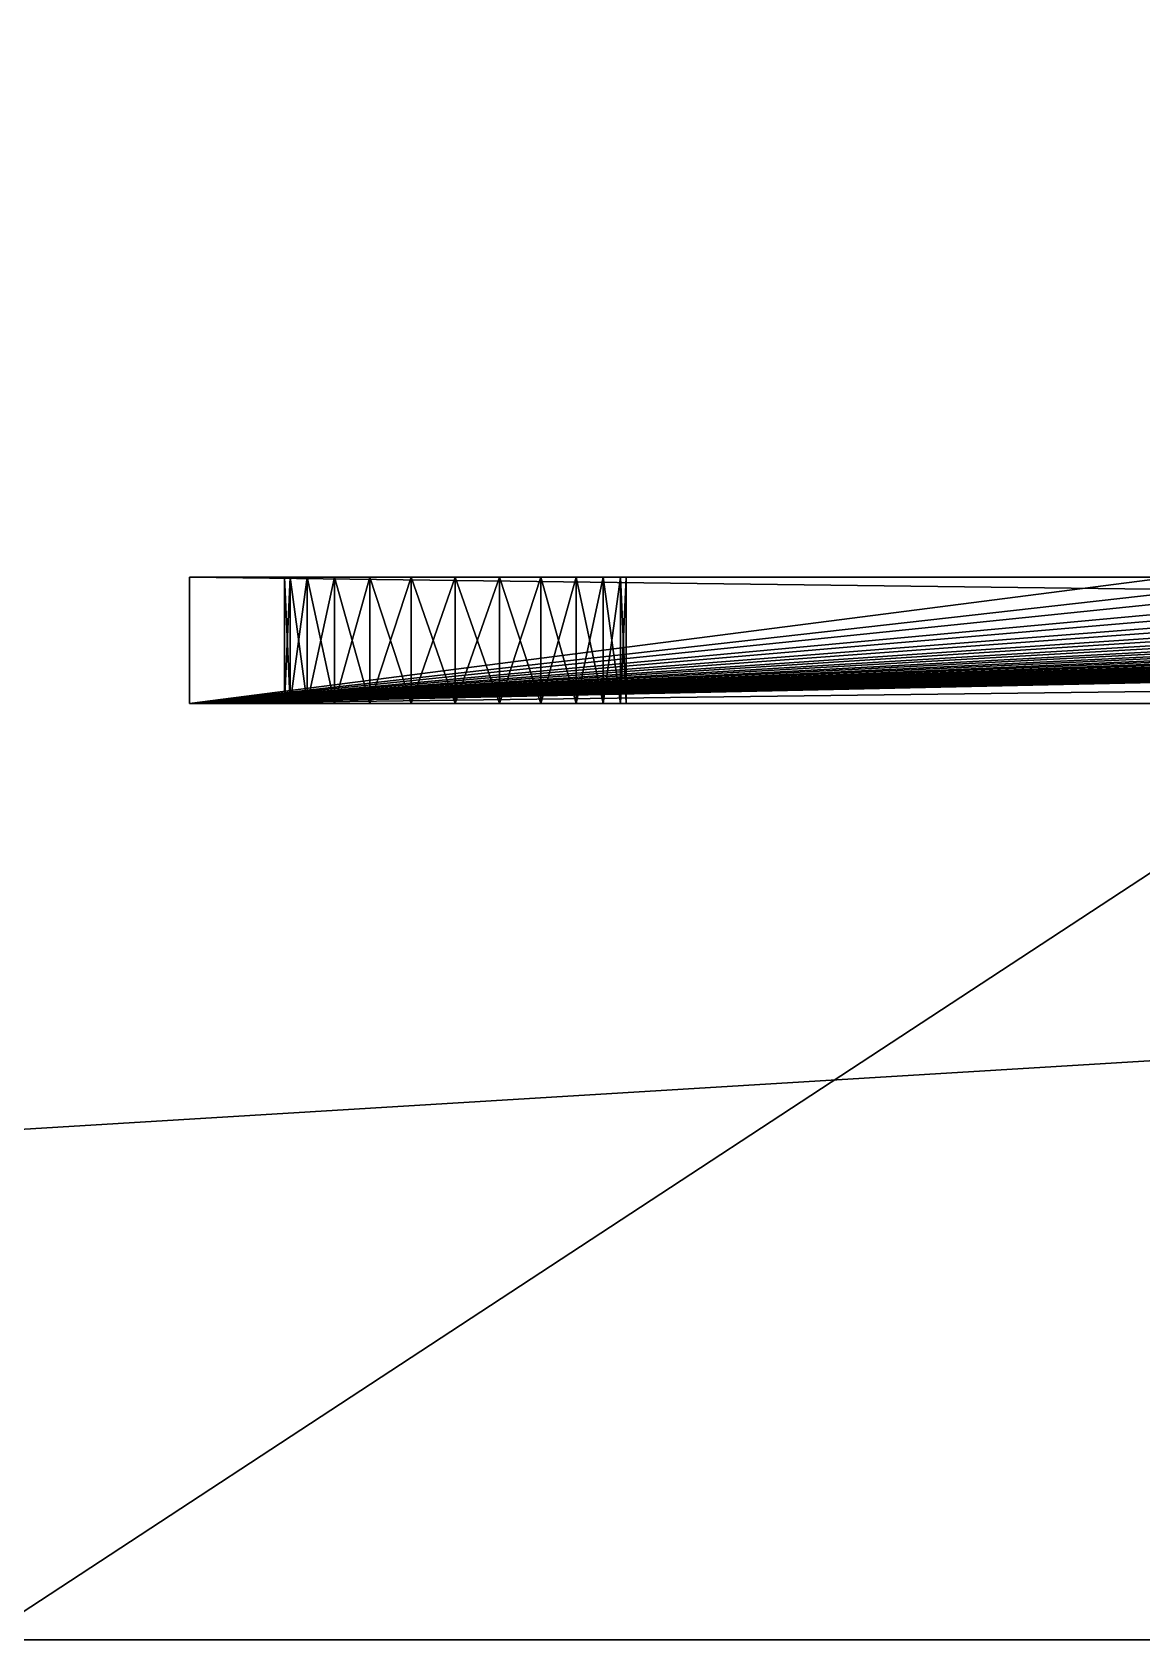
# Model space of a CAD drawing. Extents: x 51.7 to 84.8, y -43.6 to -19.8.
# Drawn here: x 64.009 to 64.885, y -42.77 to -41.499 of the extents above; entities that cross this region are included whole.
import ezdxf

# ---------------------------------------------------------------- set-up
doc = ezdxf.new("R2010")
doc.units = 0
doc.layers.get('0').update_dxf_attribs({"color": 13, "linetype": 'CONTINUOUS'})

# ---------------------------------------------------------------- blocks, each defined once
blk = doc.blocks.new('COMPONENT_1')
for p, q in [((0, 3.6), (0, 0)), ((0, 3.6), (0, 3.6, 0.1)), ((0.775, 3.6), (0, 3.6)), ((0.1751, 3.5204, 0.1), (0.1751, 3.5204)), ((0.21, 3.525, 0.1), (0.21, 3.525)), ((0.2449, 3.5204, 0.1), (0.2449, 3.5204)), ((0.1425, 3.5069, 0.1), (0.1425, 3.5069)), ((0.2775, 3.5069, 0.1), (0.2775, 3.5069)), ((0.1145, 3.4855, 0.1), (0.1145, 3.4855)), ((0.3055, 3.4855, 0.1), (0.3055, 3.4855)), ((0.0931, 3.4575, 0.1), (0.0931, 3.4575)), ((0.3269, 3.4575, 0.1), (0.3269, 3.4575)), ((0.0796, 3.4249, 0.1), (0.0796, 3.4249)), ((0.3404, 3.4249, 0.1), (0.3404, 3.4249)), ((0.075, 3.39, 0.1), (0.075, 3.39)), ((0.345, 3.39, 0.1), (0.345, 3.39)), ((0.0796, 3.3551, 0.1), (0.0796, 3.3551)), ((0.3404, 3.3551, 0.1), (0.3404, 3.3551)), ((0.0931, 3.3225, 0.1), (0.0931, 3.3225)), ((0.3269, 3.3225, 0.1), (0.3269, 3.3225)), ((0.1145, 3.2945, 0.1), (0.1145, 3.2945)), ((0.3055, 3.2945, 0.1), (0.3055, 3.2945)), ((0.1425, 3.2731, 0.1), (0.1425, 3.2731)), ((0.2775, 3.2731, 0.1), (0.2775, 3.2731)), ((0.1751, 3.2596, 0.1), (0.1751, 3.2596)), ((0.21, 3.255, 0.1), (0.21, 3.255)), ((0.2449, 3.2596, 0.1), (0.2449, 3.2596)), ((0.21, 0.345, 0.1), (0.21, 0.345)), ((0.1751, 0.3404, 0.1), (0.1751, 0.3404)), ((0.2449, 0.3404, 0.1), (0.2449, 0.3404)), ((0.1425, 0.3269, 0.1), (0.1425, 0.3269)), ((0.2775, 0.3269, 0.1), (0.2775, 0.3269)), ((0.1145, 0.3055, 0.1), (0.1145, 0.3055)), ((0.3055, 0.3055, 0.1), (0.3055, 0.3055)), ((0.0931, 0.2775, 0.1), (0.0931, 0.2775)), ((0.3269, 0.2775, 0.1), (0.3269, 0.2775)), ((0.0796, 0.2449, 0.1), (0.0796, 0.2449)), ((0.3404, 0.2449, 0.1), (0.3404, 0.2449)), ((0.075, 0.21, 0.1), (0.075, 0.21)), ((0.345, 0.21, 0.1), (0.345, 0.21)), ((0.0796, 0.1751, 0.1), (0.0796, 0.1751)), ((0.3404, 0.1751, 0.1), (0.3404, 0.1751)), ((0.0931, 0.1425, 0.1), (0.0931, 0.1425)), ((0.3269, 0.1425, 0.1), (0.3269, 0.1425)), ((0.1145, 0.1145, 0.1), (0.1145, 0.1145)), ((0.3055, 0.1145, 0.1), (0.3055, 0.1145)), ((0.1425, 0.0931, 0.1), (0.1425, 0.0931)), ((0.2775, 0.0931, 0.1), (0.2775, 0.0931)), ((0.1751, 0.0796, 0.1), (0.1751, 0.0796)), ((0.2449, 0.0796, 0.1), (0.2449, 0.0796)), ((0.21, 0.075, 0.1), (0.21, 0.075)), ((0, 0), (8, 0)), ((0, 0), (0, 0, 0.1))]:
    blk.add_line(p, q)
at = {"extrusion": (0, 0, -1)}
for centre, radius in [((-0.21, 3.39), 0.2006), ((-0.21, 3.39), 0.135), ((-0.21, 0.21), 0.2006), ((-0.21, 0.21), 0.135)]:
    blk.add_circle(centre, radius, dxfattribs=at)
at = {"color": 68}
mesh = blk.add_polyface(dxfattribs=at)
corners = [(0, 3.6, 0.1), (0, 0), (0, 0, 0.1), (0, 3.6)]
mesh.append_faces([[corners[k] for k in face] for face in [(0, 1, 2), (1, 0, 3)]], dxfattribs={"vtx0": -1, "color": 68})
mesh = blk.add_polyface(dxfattribs=at)
corners = [(0, 3.6, 0.1), (0.775, 3.6), (0, 3.6), (0.8843, 3.6), (0.97, 3.6), (1.0812, 3.6), (1.1648, 3.6), (1.2741, 3.6), (1.36, 3.6), (1.4718, 3.6), (1.5551, 3.6), (1.6637, 3.6), (1.7501, 3.6), (1.8616, 3.6), (1.9448, 3.6), (2.0532, 3.6), (2.14, 3.6), (2.2501, 3.6), (2.3349, 3.6), (2.4429, 3.6), (2.5297, 3.6), (2.6378, 3.6), (2.7244, 3.6), (2.8344, 3.6), (2.9197, 3.6), (3.0311, 3.6), (3.1148, 3.6), (3.2234, 3.6), (3.31, 3.6), (3.4203, 3.6), (3.5052, 3.6), (3.6136, 3.6), (3.6995, 3.6), (3.8106, 3.6), (3.8954, 3.6), (4.005, 3.6), (4.0905, 3.6), (4.1989, 3.6), (4.2829, 3.6), (4.3951, 3.6), (4.481, 3.6), (4.5903, 3.6), (8, 3.6), (8, 3.6, 0.1), (0.775, 3.6, 0.1), (0.8852, 3.6, 0.1), (0.97, 3.6, 0.1), (1.0799, 3.6, 0.1), (1.1648, 3.6, 0.1), (1.275, 3.6, 0.1), (1.36, 3.6, 0.1), (1.47, 3.6, 0.1), (1.5551, 3.6, 0.1), (1.665, 3.6, 0.1), (1.7501, 3.6, 0.1), (1.86, 3.6, 0.1), (1.9448, 3.6, 0.1), (2.055, 3.6, 0.1), (2.1399, 3.6, 0.1), (2.25, 3.6, 0.1), (2.3349, 3.6, 0.1), (2.445, 3.6, 0.1), (2.5297, 3.6, 0.1), (2.64, 3.6, 0.1), (2.7244, 3.6, 0.1), (2.835, 3.6, 0.1), (2.9197, 3.6, 0.1), (3.03, 3.6, 0.1), (3.1148, 3.6, 0.1), (3.225, 3.6, 0.1), (3.31, 3.6, 0.1), (3.42, 3.6, 0.1), (3.5052, 3.6, 0.1), (3.615, 3.6, 0.1), (3.6997, 3.6, 0.1), (3.81, 3.6, 0.1), (3.8945, 3.6, 0.1), (4.005, 3.6, 0.1), (4.0899, 3.6, 0.1), (4.2, 3.6, 0.1), (4.2851, 3.6, 0.1), (4.395, 3.6, 0.1), (4.4797, 3.6, 0.1), (4.595, 3.6, 0.1)]
mesh.append_faces([[corners[k] for k in face] for face in [(0, 1, 2), (43, 82, 83)]], dxfattribs={"vtx0": -1, "color": 68})
mesh.append_faces([[corners[k] for k in face] for face in [(1, 0, 3), (3, 0, 4), (4, 0, 5), (5, 0, 6), (6, 0, 7), (7, 0, 8), (8, 0, 9), (9, 0, 10), (10, 0, 11), (11, 0, 12), (12, 0, 13), (13, 0, 14), (14, 0, 15), (15, 0, 16), (16, 0, 17), (17, 0, 18), (18, 0, 19), (19, 0, 20), (20, 0, 21), (21, 0, 22), (22, 0, 23), (23, 0, 24), (24, 0, 25), (25, 0, 26), (26, 0, 27), (27, 0, 28), (28, 0, 29), (29, 0, 30), (30, 0, 31), (31, 0, 32), (32, 0, 33), (33, 0, 34), (34, 0, 35), (35, 0, 36), (36, 0, 37), (37, 0, 38), (38, 0, 39), (39, 0, 40), (40, 0, 41), (41, 0, 42), (42, 0, 43)]], dxfattribs={"vtx0": -1, "vtx1": -1, "color": 68})
mesh.append_faces([[corners[k] for k in face] for face in [(43, 0, 44), (43, 44, 45), (43, 45, 46), (43, 46, 47), (43, 47, 48), (43, 48, 49), (43, 49, 50), (43, 50, 51), (43, 51, 52), (43, 52, 53), (43, 53, 54), (43, 54, 55), (43, 55, 56), (43, 56, 57), (43, 57, 58), (43, 58, 59), (43, 59, 60), (43, 60, 61), (43, 61, 62), (43, 62, 63), (43, 63, 64), (43, 64, 65), (43, 65, 66), (43, 66, 67), (43, 67, 68), (43, 68, 69), (43, 69, 70), (43, 70, 71), (43, 71, 72), (43, 72, 73), (43, 73, 74), (43, 74, 75), (43, 75, 76), (43, 76, 77), (43, 77, 78), (43, 78, 79), (43, 79, 80), (43, 80, 81), (43, 81, 82)]], dxfattribs={"vtx0": -1, "vtx2": -1, "color": 68})
mesh = blk.add_polyface(dxfattribs=at)
corners = [(0, 3.6), (0.0094, 3.39), (0, 0), (0.4106, 3.39), (0.775, 3.6), (0.4106, 0.21), (0.21, 0.0094), (0.1581, 0.0163), (0.1097, 0.0363), (0.0682, 0.0682), (0.0363, 0.1097), (0.0163, 0.1581), (0.0094, 0.21), (0.8004, 3.3382), (0.7886, 3.3479), (0.78, 3.3604), (0.7751, 3.3748), (0.775, 3.39), (0.9965, 3.3382), (0.8843, 3.39), (0.9847, 3.3479), (0.976, 3.3604), (1.1905, 3.3382), (1.0812, 3.39), (1.1788, 3.3479), (1.3867, 3.3382), (1.2741, 3.39), (1.3749, 3.3478), (1.3661, 3.3603), (1.5806, 3.3382), (1.4718, 3.39), (1.569, 3.348), (1.7767, 3.3382), (1.6637, 3.39), (1.7649, 3.3478), (1.7561, 3.3603), (1.9702, 3.3382), (1.8616, 3.39), (1.9586, 3.348), (2.1661, 3.3382), (2.0532, 3.39), (2.1543, 3.3479), (2.1457, 3.3604), (2.3601, 3.3383), (2.2501, 3.39), (2.3485, 3.348), (0.0163, 3.3381), (0.0163, 0.2619), (0.0363, 3.2897), (0.0363, 0.3103), (0.0682, 3.2482), (0.0682, 0.3518), (0.1097, 0.3837), (0.1097, 3.2163), (0.1581, 3.1963), (0.1581, 0.4037), (0.21, 0.4106), (0.21, 3.1894), (0.2619, 3.1963), (0.2619, 0.4037), (0.3103, 0.3837), (0.3103, 3.2163), (0.3518, 3.2482), (0.3518, 0.3518), (0.3837, 0.3103), (0.3837, 3.2897), (0.4037, 3.3381), (0.4037, 0.2619)]
mesh.append_faces([[corners[k] for k in face] for face in [(0, 1, 2), (6, 2, 7), (7, 2, 8), (8, 2, 9), (9, 2, 10), (10, 2, 11), (11, 2, 12), (13, 5, 14), (14, 5, 15), (15, 5, 16), (16, 5, 17), (17, 5, 4), (18, 19, 20), (20, 19, 21), (22, 23, 24), (25, 26, 27), (27, 26, 28), (29, 30, 31), (32, 33, 34), (34, 33, 35), (36, 37, 38), (39, 40, 41), (41, 40, 42), (43, 44, 45), (46, 12, 1), (12, 46, 47), (47, 48, 49), (49, 50, 51), (51, 50, 52), (52, 54, 55), (55, 54, 56), (56, 58, 59), (59, 58, 60), (60, 62, 63), (63, 62, 64), (64, 66, 67), (67, 3, 5)]], dxfattribs={"vtx0": -1, "vtx1": -1, "color": 68})
mesh.append_faces([[corners[k] for k in face] for face in [(3, 4, 5), (12, 2, 1)]], dxfattribs={"vtx0": -1, "vtx1": -1, "vtx2": -1, "color": 68})
mesh.append_faces([[corners[k] for k in face] for face in [(47, 46, 48), (49, 48, 50), (52, 50, 53), (52, 53, 54), (56, 54, 57), (56, 57, 58), (60, 58, 61), (60, 61, 62), (64, 62, 65), (64, 65, 66), (67, 66, 3)]], dxfattribs={"vtx0": -1, "vtx2": -1, "color": 68})
mesh = blk.add_polyface(dxfattribs=at)
corners = [(0.0094, 3.39), (0, 3.6), (0.0163, 3.4419), (0.0363, 3.4903), (0.0682, 3.5318), (0.1097, 3.5637), (0.1581, 3.5837), (0.21, 3.5906), (0.775, 3.6), (0.2619, 3.5837), (0.3103, 3.5637), (0.3518, 3.5318), (0.3837, 3.4903), (0.4037, 3.4419), (0.4106, 3.39), (0.97, 3.6), (0.8843, 3.39), (0.8843, 3.6), (1.1648, 3.6), (1.0812, 3.39), (1.0812, 3.6), (1.36, 3.6), (1.2741, 3.39), (1.2741, 3.6), (1.5551, 3.6), (1.4718, 3.39), (1.4718, 3.6), (1.7501, 3.6), (1.6637, 3.39), (1.6637, 3.6), (1.9448, 3.6), (1.8616, 3.39), (1.8616, 3.6), (2.14, 3.6), (2.0532, 3.39), (2.0532, 3.6), (2.3349, 3.6), (2.2501, 3.39), (2.2501, 3.6), (2.5297, 3.6), (2.4429, 3.39), (2.4429, 3.6), (0.976, 3.3604), (0.9709, 3.3748), (0.97, 3.39), (1.1788, 3.3479), (1.1703, 3.3604), (1.1654, 3.3748), (1.1648, 3.39), (1.3661, 3.3603), (1.361, 3.3747), (1.36, 3.39), (1.569, 3.348), (1.5605, 3.3605), (1.5557, 3.3749), (1.5551, 3.39), (1.7561, 3.3603), (1.751, 3.3748), (1.7501, 3.39), (1.9586, 3.348), (1.9501, 3.3605), (1.9454, 3.3749), (1.9448, 3.39), (2.1457, 3.3604), (2.1408, 3.3748), (2.14, 3.39), (2.3485, 3.348), (2.3401, 3.3605), (2.3354, 3.3749), (2.3349, 3.39), (2.5297, 3.39)]
mesh.append_faces([[corners[k] for k in face] for face in [(15, 16, 17), (18, 19, 20), (21, 22, 23), (24, 25, 26), (27, 28, 29), (30, 31, 32), (33, 34, 35), (36, 37, 38), (39, 40, 41)]], dxfattribs={"vtx0": -1, "color": 68})
mesh.append_faces([[corners[k] for k in face] for face in [(0, 1, 2), (2, 1, 3), (3, 1, 4), (4, 1, 5), (5, 1, 6), (6, 1, 7), (7, 8, 9), (9, 8, 10), (10, 8, 11), (11, 8, 12), (12, 8, 13), (13, 8, 14), (42, 16, 43), (43, 16, 44), (44, 16, 15), (45, 19, 46), (46, 19, 47), (47, 19, 48), (48, 19, 18), (49, 22, 50), (50, 22, 51), (51, 22, 21), (52, 25, 53), (53, 25, 54), (54, 25, 55), (55, 25, 24), (56, 28, 57), (57, 28, 58), (58, 28, 27), (59, 31, 60), (60, 31, 61), (61, 31, 62), (62, 31, 30), (63, 34, 64), (64, 34, 65), (65, 34, 33), (66, 37, 67), (67, 37, 68), (68, 37, 69), (69, 37, 36), (70, 40, 39)]], dxfattribs={"vtx0": -1, "vtx1": -1, "color": 68})
mesh.append_faces([[corners[k] for k in face] for face in [(7, 1, 8)]], dxfattribs={"vtx0": -1, "vtx2": -1, "color": 68})
mesh = blk.add_polyface(dxfattribs=at)
corners = [(8, 0), (0.4106, 0.21), (7.79, 0.0094), (7.7381, 0.0163), (7.6897, 0.0363), (3.3802, 3.3321), (7.6482, 0.0682), (3.726, 3.3382), (3.74, 3.3321), (3.7551, 3.33), (3.7702, 3.3321), (3.7841, 3.3382), (3.7959, 3.3479), (3.9095, 3.3479), (3.9212, 3.3382), (3.9351, 3.3321), (3.9502, 3.33), (3.9652, 3.3321), (3.9791, 3.3382), (3.9908, 3.3479), (4.1158, 3.3382), (4.1297, 3.3321), (4.1447, 3.33), (4.1597, 3.3321), (4.1735, 3.3382), (4.2979, 3.3478), (4.3098, 3.3382), (4.3238, 3.3321), (4.339, 3.33), (4.3542, 3.3321), (4.3682, 3.3382), (4.3801, 3.3478), (4.5067, 3.3382), (4.5206, 3.3321), (4.5357, 3.33), (4.5507, 3.3321), (4.5646, 3.3382), (4.5903, 3.39), (7.6163, 0.1097), (7.5963, 0.1581), (7.5894, 0.21), (7.8419, 0.0163), (7.8903, 0.0363), (7.9318, 0.0682), (7.9637, 0.1097), (7.9837, 0.1581), (7.9906, 0.21), (8, 3.6), (7.5963, 3.3381), (7.5963, 0.2619), (7.6163, 0.3103), (7.6163, 3.2897), (7.6482, 0.3518), (7.6897, 3.2163), (7.6897, 0.3837), (7.7381, 0.4037), (7.79, 3.1894), (7.79, 0.4106), (7.8419, 3.1963), (7.8419, 0.4037), (7.8903, 3.2163), (7.8903, 0.3837), (7.9318, 3.2482), (7.9318, 0.3518), (7.9637, 0.3103), (7.9837, 3.3381), (7.9837, 0.2619), (7.9906, 3.39)]
mesh.append_faces([[corners[k] for k in face] for face in [(2, 1, 3), (3, 1, 4), (4, 5, 6), (6, 37, 38), (38, 37, 39), (39, 37, 40), (0, 46, 47), (40, 48, 49), (49, 48, 50), (50, 51, 52), (52, 53, 54), (54, 53, 55), (55, 56, 57), (57, 58, 59), (59, 60, 61), (61, 62, 63), (63, 62, 64), (64, 65, 66), (66, 67, 46)]], dxfattribs={"vtx0": -1, "vtx1": -1, "color": 68})
mesh.append_faces([[corners[k] for k in face] for face in [(0, 1, 2)]], dxfattribs={"vtx0": -1, "vtx1": -1, "vtx2": -1, "color": 68})
mesh.append_faces([[corners[k] for k in face] for face in [(6, 7, 8), (6, 8, 9), (6, 9, 10), (6, 10, 11), (6, 11, 12), (6, 13, 14), (6, 14, 15), (6, 15, 16), (6, 16, 17), (6, 17, 18), (6, 18, 19), (6, 20, 21), (6, 21, 22), (6, 22, 23), (6, 23, 24), (6, 25, 26), (6, 26, 27), (6, 27, 28), (6, 28, 29), (6, 29, 30), (6, 30, 31), (6, 32, 33), (6, 33, 34), (6, 34, 35), (6, 35, 36), (0, 2, 41), (0, 41, 42), (0, 42, 43), (0, 43, 44), (0, 44, 45), (0, 45, 46)]], dxfattribs={"vtx0": -1, "vtx2": -1, "color": 68})
at = {"color": 42}
mesh = blk.add_polyface(dxfattribs=at)
corners = [(0.0163, 3.4419), (0.0163, 3.3381), (0.0094, 3.39), (0.0363, 3.4903), (0.0363, 3.2897), (0.0682, 3.5318), (0.0682, 3.2482), (0.075, 3.39), (0.0796, 3.4249), (0.1097, 3.5637), (0.0931, 3.4575), (0.1145, 3.4855), (0.1581, 3.5837), (0.1425, 3.5069), (0.1751, 3.5204), (0.21, 3.5906), (0.21, 3.525), (0.2619, 3.5837), (0.2449, 3.5204), (0.2775, 3.5069), (0.3103, 3.5637), (0.3055, 3.4855), (0.3269, 3.4575), (0.3518, 3.5318), (0.3404, 3.4249), (0.345, 3.39), (0.0796, 3.3551), (0.1097, 3.2163), (0.0931, 3.3225), (0.1145, 3.2945), (0.1581, 3.1963), (0.1425, 3.2731), (0.1751, 3.2596), (0.21, 3.1894), (0.21, 3.255), (0.2449, 3.2596), (0.2619, 3.1963), (0.2775, 3.2731), (0.3103, 3.2163), (0.3055, 3.2945), (0.3269, 3.3225), (0.3518, 3.2482), (0.3404, 3.3551), (0.3837, 3.4903), (0.3837, 3.2897), (0.4037, 3.3381), (0.4037, 3.4419), (0.4106, 3.39)]
mesh.append_faces([[corners[k] for k in face] for face in [(0, 1, 2), (45, 46, 47)]], dxfattribs={"vtx0": -1, "color": 42})
mesh.append_faces([[corners[k] for k in face] for face in [(1, 3, 4), (4, 5, 6), (7, 5, 8), (8, 9, 10), (10, 9, 11), (11, 12, 13), (13, 12, 14), (14, 15, 16), (16, 17, 18), (18, 17, 19), (19, 20, 21), (21, 20, 22), (22, 23, 24), (24, 23, 25), (6, 26, 27), (26, 6, 7), (27, 29, 30), (30, 32, 33), (33, 35, 36), (36, 37, 38), (38, 40, 41), (41, 43, 44), (44, 43, 45)]], dxfattribs={"vtx0": -1, "vtx1": -1, "color": 42})
mesh.append_faces([[corners[k] for k in face] for face in [(6, 5, 7), (41, 25, 23)]], dxfattribs={"vtx0": -1, "vtx1": -1, "vtx2": -1, "color": 42})
mesh.append_faces([[corners[k] for k in face] for face in [(1, 0, 3), (4, 3, 5), (8, 5, 9), (11, 9, 12), (14, 12, 15), (16, 15, 17), (19, 17, 20), (22, 20, 23), (27, 26, 28), (27, 28, 29), (30, 29, 31), (30, 31, 32), (33, 32, 34), (33, 34, 35), (36, 35, 37), (38, 37, 39), (38, 39, 40), (41, 40, 42), (41, 42, 25), (41, 23, 43), (45, 43, 46)]], dxfattribs={"vtx0": -1, "vtx2": -1, "color": 42})
mesh = blk.add_polyface(dxfattribs=at)
corners = [(0.1751, 3.5204, 0.1), (0.1425, 3.5069), (0.1751, 3.5204), (0.1425, 3.5069, 0.1)]
mesh.append_faces([[corners[k] for k in face] for face in [(0, 1, 2), (1, 0, 3)]], dxfattribs={"vtx0": -1, "color": 42})
mesh = blk.add_polyface(dxfattribs=at)
corners = [(0.21, 3.525, 0.1), (0.1751, 3.5204), (0.21, 3.525), (0.1751, 3.5204, 0.1)]
mesh.append_faces([[corners[k] for k in face] for face in [(0, 1, 2), (1, 0, 3)]], dxfattribs={"vtx0": -1, "color": 42})
mesh = blk.add_polyface(dxfattribs=at)
corners = [(0.2449, 3.5204, 0.1), (0.21, 3.525), (0.2449, 3.5204), (0.21, 3.525, 0.1)]
mesh.append_faces([[corners[k] for k in face] for face in [(0, 1, 2), (1, 0, 3)]], dxfattribs={"vtx0": -1, "color": 42})
mesh = blk.add_polyface(dxfattribs=at)
corners = [(0.2775, 3.5069, 0.1), (0.2449, 3.5204), (0.2775, 3.5069), (0.2449, 3.5204, 0.1)]
mesh.append_faces([[corners[k] for k in face] for face in [(0, 1, 2), (1, 0, 3)]], dxfattribs={"vtx0": -1, "color": 42})
mesh = blk.add_polyface(dxfattribs=at)
corners = [(0.1425, 3.5069, 0.1), (0.1145, 3.4855), (0.1425, 3.5069), (0.1145, 3.4855, 0.1)]
mesh.append_faces([[corners[k] for k in face] for face in [(0, 1, 2), (1, 0, 3)]], dxfattribs={"vtx0": -1, "color": 42})
mesh = blk.add_polyface(dxfattribs=at)
corners = [(0.3055, 3.4855, 0.1), (0.2775, 3.5069), (0.3055, 3.4855), (0.2775, 3.5069, 0.1)]
mesh.append_faces([[corners[k] for k in face] for face in [(0, 1, 2), (1, 0, 3)]], dxfattribs={"vtx0": -1, "color": 42})
mesh = blk.add_polyface(dxfattribs=at)
corners = [(0.1145, 3.4855), (0.0931, 3.4575, 0.1), (0.0931, 3.4575), (0.1145, 3.4855, 0.1)]
mesh.append_faces([[corners[k] for k in face] for face in [(0, 1, 2), (1, 0, 3)]], dxfattribs={"vtx0": -1, "color": 42})
mesh = blk.add_polyface(dxfattribs=at)
corners = [(0.3055, 3.4855, 0.1), (0.3269, 3.4575), (0.3269, 3.4575, 0.1), (0.3055, 3.4855)]
mesh.append_faces([[corners[k] for k in face] for face in [(0, 1, 2), (1, 0, 3)]], dxfattribs={"vtx0": -1, "color": 42})
mesh = blk.add_polyface(dxfattribs=at)
corners = [(0.0931, 3.4575), (0.0796, 3.4249, 0.1), (0.0796, 3.4249), (0.0931, 3.4575, 0.1)]
mesh.append_faces([[corners[k] for k in face] for face in [(0, 1, 2), (1, 0, 3)]], dxfattribs={"vtx0": -1, "color": 42})
mesh = blk.add_polyface(dxfattribs=at)
corners = [(0.3269, 3.4575, 0.1), (0.3404, 3.4249), (0.3404, 3.4249, 0.1), (0.3269, 3.4575)]
mesh.append_faces([[corners[k] for k in face] for face in [(0, 1, 2), (1, 0, 3)]], dxfattribs={"vtx0": -1, "color": 42})
mesh = blk.add_polyface(dxfattribs=at)
corners = [(0.0796, 3.4249), (0.075, 3.39, 0.1), (0.075, 3.39), (0.0796, 3.4249, 0.1)]
mesh.append_faces([[corners[k] for k in face] for face in [(0, 1, 2), (1, 0, 3)]], dxfattribs={"vtx0": -1, "color": 42})
mesh = blk.add_polyface(dxfattribs=at)
corners = [(0.3404, 3.4249, 0.1), (0.345, 3.39), (0.345, 3.39, 0.1), (0.3404, 3.4249)]
mesh.append_faces([[corners[k] for k in face] for face in [(0, 1, 2), (1, 0, 3)]], dxfattribs={"vtx0": -1, "color": 42})
at = {"color": 68}
mesh = blk.add_polyface(dxfattribs=at)
corners = [(0, 0), (0.21, 0.0094), (8, 0), (0.2619, 0.0163), (0.3103, 0.0363), (0.3518, 0.0682), (0.3837, 0.1097), (0.4037, 0.1581), (0.4106, 0.21), (7.6897, 0.0363), (0.8004, 3.3382), (0.8143, 3.3321), (0.8293, 3.33), (0.8444, 3.3321), (0.8583, 3.3382), (0.87, 3.3479), (0.8787, 3.3604), (0.8843, 3.39), (0.9965, 3.3382), (1.0105, 3.3321), (1.0256, 3.33), (1.0407, 3.3321), (1.0547, 3.3382), (1.0665, 3.3479), (1.0752, 3.3604), (1.0812, 3.39), (1.1905, 3.3382), (1.2044, 3.3321), (1.2194, 3.33), (1.2344, 3.3321), (1.2483, 3.3382), (1.26, 3.3479), (1.2686, 3.3604), (1.2741, 3.39), (1.3867, 3.3382), (1.4008, 3.3321), (1.4159, 3.33), (1.431, 3.3321), (1.4451, 3.3382), (1.4569, 3.3478), (1.4657, 3.3603), (1.4708, 3.3747), (1.4718, 3.39), (1.5806, 3.3382), (1.5944, 3.3321), (1.6094, 3.33), (1.6244, 3.3321), (1.6382, 3.3382), (1.6498, 3.348), (1.6583, 3.3605), (1.6637, 3.39), (1.7767, 3.3382), (1.7907, 3.3321), (1.8059, 3.33), (1.821, 3.3321), (1.835, 3.3382), (1.8468, 3.3478), (1.8556, 3.3603), (1.8616, 3.39), (1.9702, 3.3382)]
mesh.append_faces([[corners[k] for k in face] for face in [(0, 1, 2)]], dxfattribs={"vtx0": -1, "vtx1": -1, "color": 68})
mesh.append_faces([[corners[k] for k in face] for face in [(9, 8, 10), (9, 17, 18), (9, 25, 26), (9, 33, 34), (9, 42, 43), (9, 50, 51), (9, 58, 59)]], dxfattribs={"vtx0": -1, "vtx1": -1, "vtx2": -1, "color": 68})
mesh.append_faces([[corners[k] for k in face] for face in [(2, 1, 3), (2, 3, 4), (2, 4, 5), (2, 5, 6), (2, 6, 7), (2, 7, 8), (9, 10, 11), (9, 11, 12), (9, 12, 13), (9, 13, 14), (9, 14, 15), (9, 15, 16), (9, 18, 19), (9, 19, 20), (9, 20, 21), (9, 21, 22), (9, 22, 23), (9, 23, 24), (9, 26, 27), (9, 27, 28), (9, 28, 29), (9, 29, 30), (9, 30, 31), (9, 31, 32), (9, 34, 35), (9, 35, 36), (9, 36, 37), (9, 37, 38), (9, 38, 39), (9, 39, 40), (9, 40, 41), (9, 43, 44), (9, 44, 45), (9, 45, 46), (9, 46, 47), (9, 47, 48), (9, 48, 49), (9, 51, 52), (9, 52, 53), (9, 53, 54), (9, 54, 55), (9, 55, 56), (9, 56, 57)]], dxfattribs={"vtx0": -1, "vtx2": -1, "color": 68})
at = {"color": 42}
mesh = blk.add_polyface(dxfattribs=at)
corners = [(0.075, 3.39), (0.0796, 3.3551, 0.1), (0.0796, 3.3551), (0.075, 3.39, 0.1)]
mesh.append_faces([[corners[k] for k in face] for face in [(0, 1, 2), (1, 0, 3)]], dxfattribs={"vtx0": -1, "color": 42})
mesh = blk.add_polyface(dxfattribs=at)
corners = [(0.345, 3.39, 0.1), (0.3404, 3.3551), (0.3404, 3.3551, 0.1), (0.345, 3.39)]
mesh.append_faces([[corners[k] for k in face] for face in [(0, 1, 2), (1, 0, 3)]], dxfattribs={"vtx0": -1, "color": 42})
mesh = blk.add_polyface(dxfattribs=at)
corners = [(0.0796, 3.3551), (0.0931, 3.3225, 0.1), (0.0931, 3.3225), (0.0796, 3.3551, 0.1)]
mesh.append_faces([[corners[k] for k in face] for face in [(0, 1, 2), (1, 0, 3)]], dxfattribs={"vtx0": -1, "color": 42})
mesh = blk.add_polyface(dxfattribs=at)
corners = [(0.3404, 3.3551, 0.1), (0.3269, 3.3225), (0.3269, 3.3225, 0.1), (0.3404, 3.3551)]
mesh.append_faces([[corners[k] for k in face] for face in [(0, 1, 2), (1, 0, 3)]], dxfattribs={"vtx0": -1, "color": 42})
mesh = blk.add_polyface(dxfattribs=at)
corners = [(0.0931, 3.3225), (0.1145, 3.2945, 0.1), (0.1145, 3.2945), (0.0931, 3.3225, 0.1)]
mesh.append_faces([[corners[k] for k in face] for face in [(0, 1, 2), (1, 0, 3)]], dxfattribs={"vtx0": -1, "color": 42})
mesh = blk.add_polyface(dxfattribs=at)
corners = [(0.3269, 3.3225, 0.1), (0.3055, 3.2945), (0.3055, 3.2945, 0.1), (0.3269, 3.3225)]
mesh.append_faces([[corners[k] for k in face] for face in [(0, 1, 2), (1, 0, 3)]], dxfattribs={"vtx0": -1, "color": 42})
mesh = blk.add_polyface(dxfattribs=at)
corners = [(0.1145, 3.2945, 0.1), (0.1425, 3.2731), (0.1145, 3.2945), (0.1425, 3.2731, 0.1)]
mesh.append_faces([[corners[k] for k in face] for face in [(0, 1, 2), (1, 0, 3)]], dxfattribs={"vtx0": -1, "color": 42})
mesh = blk.add_polyface(dxfattribs=at)
corners = [(0.2775, 3.2731, 0.1), (0.3055, 3.2945), (0.2775, 3.2731), (0.3055, 3.2945, 0.1)]
mesh.append_faces([[corners[k] for k in face] for face in [(0, 1, 2), (1, 0, 3)]], dxfattribs={"vtx0": -1, "color": 42})
mesh = blk.add_polyface(dxfattribs=at)
corners = [(0.1425, 3.2731, 0.1), (0.1751, 3.2596), (0.1425, 3.2731), (0.1751, 3.2596, 0.1)]
mesh.append_faces([[corners[k] for k in face] for face in [(0, 1, 2), (1, 0, 3)]], dxfattribs={"vtx0": -1, "color": 42})
mesh = blk.add_polyface(dxfattribs=at)
corners = [(0.2449, 3.2596, 0.1), (0.2775, 3.2731), (0.2449, 3.2596), (0.2775, 3.2731, 0.1)]
mesh.append_faces([[corners[k] for k in face] for face in [(0, 1, 2), (1, 0, 3)]], dxfattribs={"vtx0": -1, "color": 42})
mesh = blk.add_polyface(dxfattribs=at)
corners = [(0.1751, 3.2596, 0.1), (0.21, 3.255), (0.1751, 3.2596), (0.21, 3.255, 0.1)]
mesh.append_faces([[corners[k] for k in face] for face in [(0, 1, 2), (1, 0, 3)]], dxfattribs={"vtx0": -1, "color": 42})
mesh = blk.add_polyface(dxfattribs=at)
corners = [(0.21, 3.255, 0.1), (0.2449, 3.2596), (0.21, 3.255), (0.2449, 3.2596, 0.1)]
mesh.append_faces([[corners[k] for k in face] for face in [(0, 1, 2), (1, 0, 3)]], dxfattribs={"vtx0": -1, "color": 42})
mesh = blk.add_polyface(dxfattribs=at)
corners = [(0.0163, 0.2619), (0.0163, 0.1581), (0.0094, 0.21), (0.0363, 0.3103), (0.0363, 0.1097), (0.0682, 0.3518), (0.0682, 0.0682), (0.075, 0.21), (0.0796, 0.2449), (0.1097, 0.3837), (0.0931, 0.2775), (0.1145, 0.3055), (0.1581, 0.4037), (0.1425, 0.3269), (0.1751, 0.3404), (0.21, 0.4106), (0.21, 0.345), (0.2619, 0.4037), (0.2449, 0.3404), (0.2775, 0.3269), (0.3103, 0.3837), (0.3055, 0.3055), (0.3269, 0.2775), (0.3518, 0.3518), (0.3404, 0.2449), (0.345, 0.21), (0.0796, 0.1751), (0.1097, 0.0363), (0.0931, 0.1425), (0.1145, 0.1145), (0.1581, 0.0163), (0.1425, 0.0931), (0.1751, 0.0796), (0.21, 0.0094), (0.21, 0.075), (0.2449, 0.0796), (0.2619, 0.0163), (0.2775, 0.0931), (0.3103, 0.0363), (0.3055, 0.1145), (0.3269, 0.1425), (0.3518, 0.0682), (0.3404, 0.1751), (0.3837, 0.3103), (0.3837, 0.1097), (0.4037, 0.1581), (0.4037, 0.2619), (0.4106, 0.21)]
mesh.append_faces([[corners[k] for k in face] for face in [(0, 1, 2), (45, 46, 47)]], dxfattribs={"vtx0": -1, "color": 42})
mesh.append_faces([[corners[k] for k in face] for face in [(1, 3, 4), (4, 5, 6), (7, 5, 8), (8, 9, 10), (10, 9, 11), (11, 12, 13), (13, 12, 14), (14, 15, 16), (16, 17, 18), (18, 17, 19), (19, 20, 21), (21, 20, 22), (22, 23, 24), (24, 23, 25), (6, 26, 27), (26, 6, 7), (27, 29, 30), (30, 32, 33), (33, 35, 36), (36, 37, 38), (38, 40, 41), (41, 43, 44), (44, 43, 45)]], dxfattribs={"vtx0": -1, "vtx1": -1, "color": 42})
mesh.append_faces([[corners[k] for k in face] for face in [(6, 5, 7), (41, 25, 23)]], dxfattribs={"vtx0": -1, "vtx1": -1, "vtx2": -1, "color": 42})
mesh.append_faces([[corners[k] for k in face] for face in [(1, 0, 3), (4, 3, 5), (8, 5, 9), (11, 9, 12), (14, 12, 15), (16, 15, 17), (19, 17, 20), (22, 20, 23), (27, 26, 28), (27, 28, 29), (30, 29, 31), (30, 31, 32), (33, 32, 34), (33, 34, 35), (36, 35, 37), (38, 37, 39), (38, 39, 40), (41, 40, 42), (41, 42, 25), (41, 23, 43), (45, 43, 46)]], dxfattribs={"vtx0": -1, "vtx2": -1, "color": 42})
mesh = blk.add_polyface(dxfattribs=at)
corners = [(0.21, 0.345, 0.1), (0.1751, 0.3404), (0.21, 0.345), (0.1751, 0.3404, 0.1)]
mesh.append_faces([[corners[k] for k in face] for face in [(0, 1, 2), (1, 0, 3)]], dxfattribs={"vtx0": -1, "color": 42})
mesh = blk.add_polyface(dxfattribs=at)
corners = [(0.2449, 0.3404, 0.1), (0.21, 0.345), (0.2449, 0.3404), (0.21, 0.345, 0.1)]
mesh.append_faces([[corners[k] for k in face] for face in [(0, 1, 2), (1, 0, 3)]], dxfattribs={"vtx0": -1, "color": 42})
mesh = blk.add_polyface(dxfattribs=at)
corners = [(0.1751, 0.3404, 0.1), (0.1425, 0.3269), (0.1751, 0.3404), (0.1425, 0.3269, 0.1)]
mesh.append_faces([[corners[k] for k in face] for face in [(0, 1, 2), (1, 0, 3)]], dxfattribs={"vtx0": -1, "color": 42})
mesh = blk.add_polyface(dxfattribs=at)
corners = [(0.2775, 0.3269, 0.1), (0.2449, 0.3404), (0.2775, 0.3269), (0.2449, 0.3404, 0.1)]
mesh.append_faces([[corners[k] for k in face] for face in [(0, 1, 2), (1, 0, 3)]], dxfattribs={"vtx0": -1, "color": 42})
mesh = blk.add_polyface(dxfattribs=at)
corners = [(0.1425, 0.3269, 0.1), (0.1145, 0.3055), (0.1425, 0.3269), (0.1145, 0.3055, 0.1)]
mesh.append_faces([[corners[k] for k in face] for face in [(0, 1, 2), (1, 0, 3)]], dxfattribs={"vtx0": -1, "color": 42})
mesh = blk.add_polyface(dxfattribs=at)
corners = [(0.3055, 0.3055, 0.1), (0.2775, 0.3269), (0.3055, 0.3055), (0.2775, 0.3269, 0.1)]
mesh.append_faces([[corners[k] for k in face] for face in [(0, 1, 2), (1, 0, 3)]], dxfattribs={"vtx0": -1, "color": 42})
mesh = blk.add_polyface(dxfattribs=at)
corners = [(0.1145, 0.3055), (0.0931, 0.2775, 0.1), (0.0931, 0.2775), (0.1145, 0.3055, 0.1)]
mesh.append_faces([[corners[k] for k in face] for face in [(0, 1, 2), (1, 0, 3)]], dxfattribs={"vtx0": -1, "color": 42})
mesh = blk.add_polyface(dxfattribs=at)
corners = [(0.3055, 0.3055, 0.1), (0.3269, 0.2775), (0.3269, 0.2775, 0.1), (0.3055, 0.3055)]
mesh.append_faces([[corners[k] for k in face] for face in [(0, 1, 2), (1, 0, 3)]], dxfattribs={"vtx0": -1, "color": 42})
mesh = blk.add_polyface(dxfattribs=at)
corners = [(0.0931, 0.2775), (0.0796, 0.2449, 0.1), (0.0796, 0.2449), (0.0931, 0.2775, 0.1)]
mesh.append_faces([[corners[k] for k in face] for face in [(0, 1, 2), (1, 0, 3)]], dxfattribs={"vtx0": -1, "color": 42})
mesh = blk.add_polyface(dxfattribs=at)
corners = [(0.3269, 0.2775, 0.1), (0.3404, 0.2449), (0.3404, 0.2449, 0.1), (0.3269, 0.2775)]
mesh.append_faces([[corners[k] for k in face] for face in [(0, 1, 2), (1, 0, 3)]], dxfattribs={"vtx0": -1, "color": 42})
mesh = blk.add_polyface(dxfattribs=at)
corners = [(0.0796, 0.2449), (0.075, 0.21, 0.1), (0.075, 0.21), (0.0796, 0.2449, 0.1)]
mesh.append_faces([[corners[k] for k in face] for face in [(0, 1, 2), (1, 0, 3)]], dxfattribs={"vtx0": -1, "color": 42})
mesh = blk.add_polyface(dxfattribs=at)
corners = [(0.3404, 0.2449, 0.1), (0.345, 0.21), (0.345, 0.21, 0.1), (0.3404, 0.2449)]
mesh.append_faces([[corners[k] for k in face] for face in [(0, 1, 2), (1, 0, 3)]], dxfattribs={"vtx0": -1, "color": 42})
mesh = blk.add_polyface(dxfattribs=at)
corners = [(0.075, 0.21), (0.0796, 0.1751, 0.1), (0.0796, 0.1751), (0.075, 0.21, 0.1)]
mesh.append_faces([[corners[k] for k in face] for face in [(0, 1, 2), (1, 0, 3)]], dxfattribs={"vtx0": -1, "color": 42})
mesh = blk.add_polyface(dxfattribs=at)
corners = [(0.345, 0.21, 0.1), (0.3404, 0.1751), (0.3404, 0.1751, 0.1), (0.345, 0.21)]
mesh.append_faces([[corners[k] for k in face] for face in [(0, 1, 2), (1, 0, 3)]], dxfattribs={"vtx0": -1, "color": 42})
mesh = blk.add_polyface(dxfattribs=at)
corners = [(0.0796, 0.1751), (0.0931, 0.1425, 0.1), (0.0931, 0.1425), (0.0796, 0.1751, 0.1)]
mesh.append_faces([[corners[k] for k in face] for face in [(0, 1, 2), (1, 0, 3)]], dxfattribs={"vtx0": -1, "color": 42})
mesh = blk.add_polyface(dxfattribs=at)
corners = [(0.3404, 0.1751, 0.1), (0.3269, 0.1425), (0.3269, 0.1425, 0.1), (0.3404, 0.1751)]
mesh.append_faces([[corners[k] for k in face] for face in [(0, 1, 2), (1, 0, 3)]], dxfattribs={"vtx0": -1, "color": 42})
mesh = blk.add_polyface(dxfattribs=at)
corners = [(0.0931, 0.1425), (0.1145, 0.1145, 0.1), (0.1145, 0.1145), (0.0931, 0.1425, 0.1)]
mesh.append_faces([[corners[k] for k in face] for face in [(0, 1, 2), (1, 0, 3)]], dxfattribs={"vtx0": -1, "color": 42})
mesh = blk.add_polyface(dxfattribs=at)
corners = [(0.3269, 0.1425, 0.1), (0.3055, 0.1145), (0.3055, 0.1145, 0.1), (0.3269, 0.1425)]
mesh.append_faces([[corners[k] for k in face] for face in [(0, 1, 2), (1, 0, 3)]], dxfattribs={"vtx0": -1, "color": 42})
mesh = blk.add_polyface(dxfattribs=at)
corners = [(0.1145, 0.1145, 0.1), (0.1425, 0.0931), (0.1145, 0.1145), (0.1425, 0.0931, 0.1)]
mesh.append_faces([[corners[k] for k in face] for face in [(0, 1, 2), (1, 0, 3)]], dxfattribs={"vtx0": -1, "color": 42})
mesh = blk.add_polyface(dxfattribs=at)
corners = [(0.2775, 0.0931, 0.1), (0.3055, 0.1145), (0.2775, 0.0931), (0.3055, 0.1145, 0.1)]
mesh.append_faces([[corners[k] for k in face] for face in [(0, 1, 2), (1, 0, 3)]], dxfattribs={"vtx0": -1, "color": 42})
mesh = blk.add_polyface(dxfattribs=at)
corners = [(0.1425, 0.0931), (0.1751, 0.0796, 0.1), (0.1751, 0.0796), (0.1425, 0.0931, 0.1)]
mesh.append_faces([[corners[k] for k in face] for face in [(0, 1, 2), (1, 0, 3)]], dxfattribs={"vtx0": -1, "color": 42})
mesh = blk.add_polyface(dxfattribs=at)
corners = [(0.2449, 0.0796, 0.1), (0.2775, 0.0931), (0.2449, 0.0796), (0.2775, 0.0931, 0.1)]
mesh.append_faces([[corners[k] for k in face] for face in [(0, 1, 2), (1, 0, 3)]], dxfattribs={"vtx0": -1, "color": 42})
mesh = blk.add_polyface(dxfattribs=at)
corners = [(0.1751, 0.0796, 0.1), (0.21, 0.075), (0.1751, 0.0796), (0.21, 0.075, 0.1)]
mesh.append_faces([[corners[k] for k in face] for face in [(0, 1, 2), (1, 0, 3)]], dxfattribs={"vtx0": -1, "color": 42})
mesh = blk.add_polyface(dxfattribs=at)
corners = [(0.21, 0.075, 0.1), (0.2449, 0.0796), (0.21, 0.075), (0.2449, 0.0796, 0.1)]
mesh.append_faces([[corners[k] for k in face] for face in [(0, 1, 2), (1, 0, 3)]], dxfattribs={"vtx0": -1, "color": 42})
at = {"color": 68}
mesh = blk.add_polyface(dxfattribs=at)
corners = [(8, 0, 0.1), (0, 0), (8, 0), (0, 0, 0.1)]
mesh.append_faces([[corners[k] for k in face] for face in [(0, 1, 2), (1, 0, 3)]], dxfattribs={"vtx0": -1, "color": 68})
blk = doc.blocks.new('COMPONENT_2__1')
at = {"color": 42}
blk.add_blockref('COMPONENT_1', (39.673, 21.2356), dxfattribs=at)
blk = doc.blocks.new('GROUP_1')
for p, q in [((64.5411, -42.7695, 37.1414), (64.5411, -42.7695, 34.6414)), ((64.5411, -42.7695, 34.6414), (71.523, -42.7695, 34.6414)), ((71.523, -42.7695, 37.1414), (64.5411, -42.7695, 37.1414))]:
    blk.add_line(p, q)
at = {"extrusion": (0, -1, -3.27516e-15)}
blk.add_blockref('COMPONENT_2__1', (24.46, 12.9598, 41.9295), dxfattribs=at)
at = {"color": 9}
mesh = blk.add_polyface(dxfattribs=at)
corners = [(57.3521, -42.7695, 32.4952), (78.7073, -41.4732, 32.4952), (57.3521, -41.4732, 32.4952), (78.7073, -42.7695, 32.4952)]
mesh.append_faces([[corners[k] for k in face] for face in [(0, 1, 2), (1, 0, 3)]], dxfattribs={"vtx0": -1, "color": 9})
mesh = blk.add_polyface(dxfattribs=at)
corners = [(65.9441, -41.4732, 49.7828), (63.9676, -42.7695, 48.9155), (63.9676, -41.4732, 48.9155), (65.9441, -42.7695, 49.7828)]
mesh.append_faces([[corners[k] for k in face] for face in [(0, 1, 2), (1, 0, 3)]], dxfattribs={"vtx0": -1, "color": 9})
at = {"color": 254}
mesh = blk.add_polyface(dxfattribs=at)
corners = [(68.9344, -42.7695, 38.7379), (67.281, -42.7695, 38.7389), (67.2033, -42.7695, 38.7286), (68.8567, -42.7695, 38.7481), (67.3533, -42.7695, 38.7688), (68.7844, -42.7695, 38.7781), (67.4155, -42.7695, 38.8165), (68.7222, -42.7695, 38.8257), (67.4631, -42.7695, 38.8786), (68.6746, -42.7695, 38.8879), (67.4931, -42.7695, 38.951), (68.6446, -42.7695, 38.9602), (67.5033, -42.7695, 39.0286), (68.6344, -42.7695, 39.0379), (67.4931, -42.7695, 39.1063), (68.6446, -42.7695, 39.1155), (67.4631, -42.7695, 39.1786), (68.6746, -42.7695, 39.1879), (67.4155, -42.7695, 39.2408), (68.7222, -42.7695, 39.25), (67.3533, -42.7695, 39.2885), (68.7844, -42.7695, 39.2977), (67.281, -42.7695, 39.3184), (68.8567, -42.7695, 39.3277), (67.2033, -42.7695, 39.3286), (68.9344, -42.7695, 39.3379), (79.9196, -42.7695, 41.6521), (75.9096, -42.7695, 41.5714), (81.0885, -42.7695, 40.929), (77.2197, -42.7695, 41.987), (78.5939, -42.7695, 42.0147), (55.0648, -42.7695, 33.7452), (56.3388, -42.7695, 33.9139), (54.2617, -42.7695, 34.7874), (61.1388, -42.7695, 33.9139), (56.3388, -42.7695, 37.2139), (53.7729, -42.7695, 36.0091), (53.6356, -42.7695, 37.3177), (82.8061, -42.7695, 37.3045), (82.5933, -42.7695, 38.6624), (53.8602, -42.7695, 38.6142), (54.4296, -42.7695, 39.8004), (67.1257, -42.7695, 38.7389), (67.0533, -42.7695, 38.7688), (66.9912, -42.7695, 38.8165), (66.9435, -42.7695, 38.8786), (66.9135, -42.7695, 38.951), (66.9033, -42.7695, 39.0286), (66.9135, -42.7695, 39.1063), (66.9435, -42.7695, 39.1786), (66.9912, -42.7695, 39.2408), (67.0533, -42.7695, 39.2885), (67.1257, -42.7695, 39.3184), (80.0241, -42.7695, 32.8893), (57.3521, -42.7695, 32.4952), (78.7073, -42.7695, 32.4952), (56.1217, -42.7695, 32.9614), (81.1754, -42.7695, 33.6401), (82.0669, -42.7695, 34.6862), (71.523, -42.7695, 34.6414), (71.523, -42.7695, 37.1414), (82.6257, -42.7695, 35.9419), (64.5411, -42.7695, 37.1414), (61.1388, -42.7695, 37.2139), (64.5411, -42.7695, 34.6414), (69.6799, -42.7695, 40.6217), (82.0047, -42.7695, 39.9044), (69.6799, -42.7695, 43.8217), (75.7919, -42.7695, 43.7267), (75.092, -42.7695, 45.7686), (66.4799, -42.7695, 43.8217), (69.012, -42.7695, 38.7481), (69.0844, -42.7695, 38.7781), (69.1465, -42.7695, 38.8257), (69.1942, -42.7695, 38.8879), (69.2242, -42.7695, 38.9602), (69.2344, -42.7695, 39.0379), (69.2242, -42.7695, 39.1155), (69.1942, -42.7695, 39.1879), (69.1465, -42.7695, 39.25), (69.0844, -42.7695, 39.2977), (69.012, -42.7695, 39.3277), (55.3008, -42.7695, 40.7865), (66.4799, -42.7695, 40.6217), (60.2548, -42.7695, 41.5714), (56.4077, -42.7695, 41.4979), (60.3725, -42.7695, 43.7267), (61.0724, -42.7695, 45.7686), (73.8626, -42.7695, 47.5428), (62.3017, -42.7695, 47.5428), (72.1968, -42.7695, 48.9155), (63.9676, -42.7695, 48.9155), (70.2202, -42.7695, 49.7828), (65.9441, -42.7695, 49.7828), (68.0822, -42.7695, 50.0794), (57.6666, -42.7695, 41.8806), (58.9822, -42.7695, 41.9058)]
mesh.append_faces([[corners[k] for k in face] for face in [(29, 26, 30), (53, 54, 55), (93, 92, 94), (95, 84, 96)]], dxfattribs={"vtx0": -1, "color": 254})
mesh.append_faces([[corners[k] for k in face] for face in [(1, 3, 4), (4, 5, 6), (6, 7, 8), (8, 9, 10), (10, 11, 12), (12, 13, 14), (14, 15, 16), (16, 17, 18), (18, 19, 20), (20, 21, 22), (22, 23, 24), (26, 27, 28), (27, 26, 29), (31, 32, 33), (32, 31, 34), (33, 35, 36), (36, 35, 37), (37, 39, 40), (40, 2, 41), (54, 53, 56), (56, 57, 31), (59, 58, 60), (60, 38, 62), (63, 38, 35), (34, 64, 63), (64, 34, 59), (28, 65, 66), (65, 27, 67), (67, 69, 70), (0, 66, 71), (71, 66, 72), (72, 66, 73), (73, 66, 74), (74, 66, 75), (75, 66, 76), (76, 66, 77), (77, 66, 78), (78, 66, 79), (79, 66, 80), (80, 66, 81), (81, 66, 25), (41, 66, 82), (83, 66, 65), (82, 84, 85), (84, 70, 86), (86, 70, 87), (87, 88, 89), (89, 90, 91), (91, 92, 93)]], dxfattribs={"vtx0": -1, "vtx1": -1, "color": 254})
mesh.append_faces([[corners[k] for k in face] for face in [(37, 35, 38), (40, 39, 2), (41, 24, 25), (31, 57, 34), (34, 58, 59), (62, 38, 63), (65, 28, 27), (39, 0, 2), (25, 66, 41), (82, 66, 83), (82, 83, 84), (87, 70, 69)]], dxfattribs={"vtx0": -1, "vtx1": -1, "vtx2": -1, "color": 254})
mesh.append_faces([[corners[k] for k in face] for face in [(0, 1, 2), (1, 0, 3), (4, 3, 5), (6, 5, 7), (8, 7, 9), (10, 9, 11), (12, 11, 13), (14, 13, 15), (16, 15, 17), (18, 17, 19), (20, 19, 21), (22, 21, 23), (24, 23, 25), (33, 32, 35), (37, 38, 39), (41, 2, 42), (41, 42, 43), (41, 43, 44), (41, 44, 45), (41, 45, 46), (41, 46, 47), (41, 47, 48), (41, 48, 49), (41, 49, 50), (41, 50, 51), (41, 51, 52), (41, 52, 24), (56, 53, 57), (34, 57, 58), (60, 58, 61), (60, 61, 38), (63, 64, 62), (67, 27, 68), (67, 68, 69), (0, 39, 66), (84, 83, 70), (87, 69, 88), (89, 88, 90), (91, 90, 92), (84, 95, 85)]], dxfattribs={"vtx0": -1, "vtx2": -1, "color": 254})
blk = doc.blocks.new('COMPONENT_2_')
blk.add_blockref('GROUP_1', (0, 0))

msp = doc.modelspace()

# ---------------------------------------------------------------- block references
msp.add_blockref('COMPONENT_2_', (0, 0))

doc.saveas('drawing.dxf')
